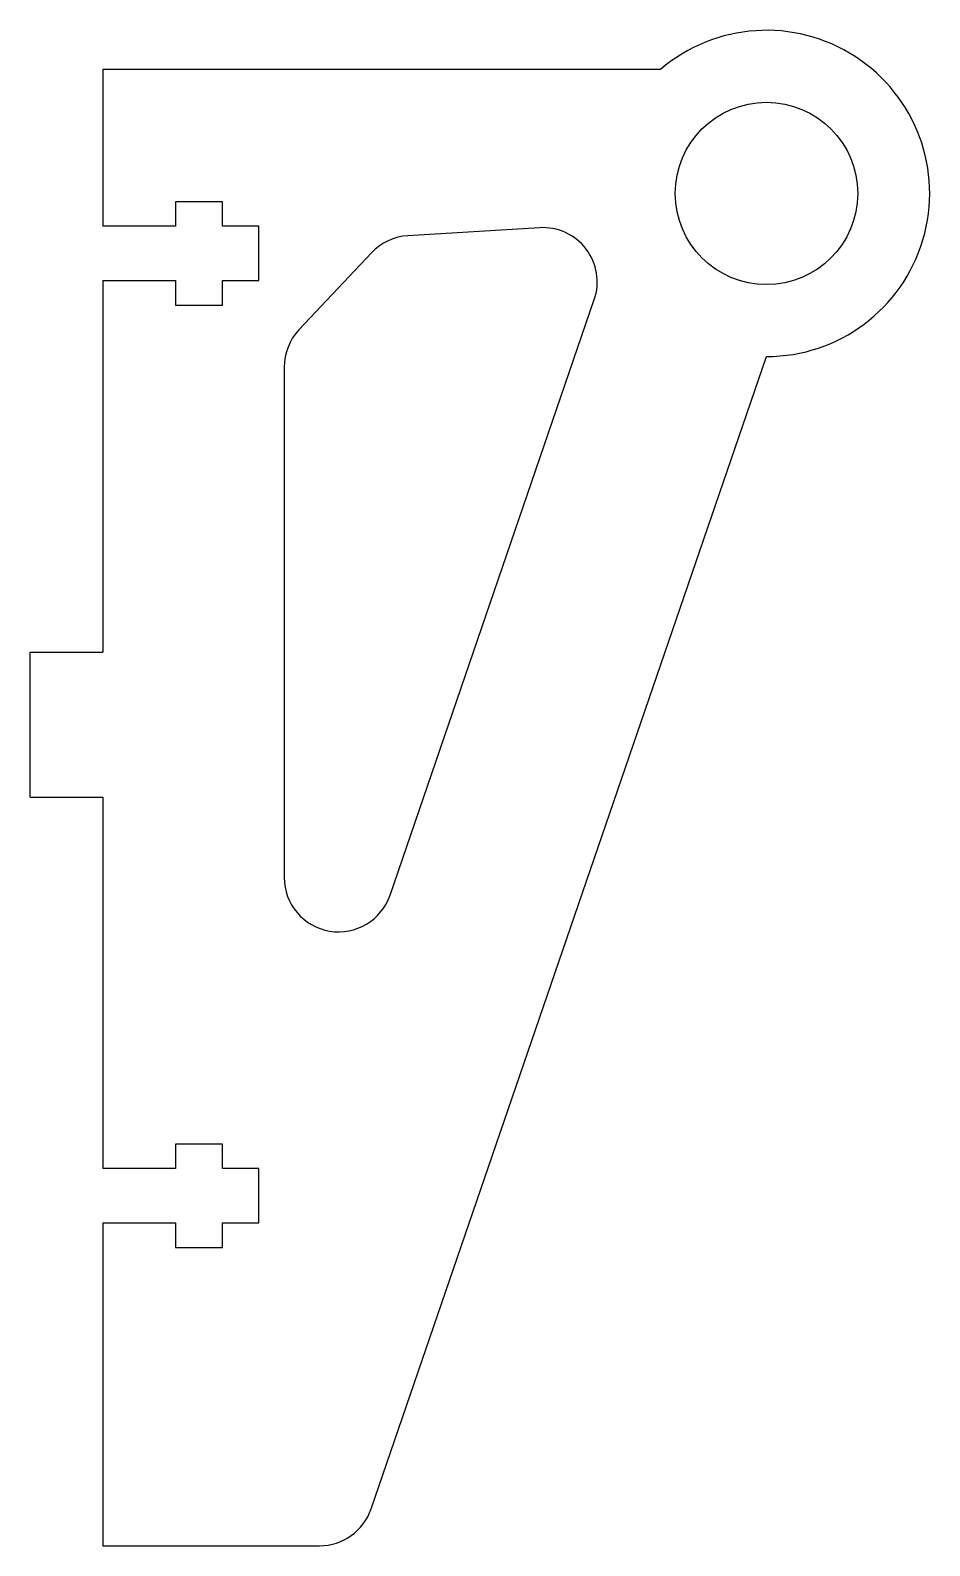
# Model space of a CAD drawing. Header units: millimetres. Extents: x -63.1 to -13.5, y -35.6 to 48.
import ezdxf

# ---------------------------------------------------------------- set-up
doc = ezdxf.new("R2010")
doc.units = ezdxf.units.MM

msp = doc.modelspace()

# ---------------------------------------------------------------- linework, layer by layer
at = {"color": 7, "linetype": 'Continuous', "lineweight": 25}
for p, q in [((-59.1, 45.809), (-59.1, 37.163)), ((-28.352, 45.809), (-59.1, 45.809)), ((-52.5, 38.513), (-55.1, 38.513)), ((-55.1, 38.513), (-55.1, 37.163)), ((-52.5, 37.163), (-52.5, 38.513)), ((-55.1, 37.163), (-59.1, 37.163)), ((-50.5, 37.163), (-52.5, 37.163)), ((-50.5, 34.163), (-50.5, 37.163)), ((-35.014, 37.079), (-42.275, 36.639)), ((-44.278, 35.701), (-48.285, 31.444)), ((-59.1, 34.163), (-55.1, 34.163)), ((-59.1, 34.163), (-59.1, 13.659)), ((-55.1, 34.163), (-55.1, 32.813)), ((-52.5, 32.813), (-52.5, 34.163)), ((-52.5, 34.163), (-50.5, 34.163)), ((-55.1, 32.813), (-52.5, 32.813)), ((-43.262, 0.252), (-31.995, 33.111)), ((-49.1, 29.388), (-49.1, 1.225)), ((-44.305, -33.619), (-22.5, 29.971)), ((-63.1, 5.659), (-63.1, 13.659)), ((-63.1, 13.659), (-59.1, 13.659)), ((-63.1, 5.659), (-59.1, 5.659)), ((-59.1, 5.659), (-59.1, -14.837)), ((-52.5, -13.487), (-55.1, -13.487)), ((-55.1, -13.487), (-55.1, -14.837)), ((-52.5, -14.837), (-52.5, -13.487)), ((-55.1, -14.837), (-59.1, -14.837)), ((-50.5, -14.837), (-52.5, -14.837)), ((-50.5, -17.837), (-50.5, -14.837)), ((-59.1, -17.837), (-55.1, -17.837)), ((-59.1, -17.837), (-59.1, -35.646)), ((-55.1, -17.837), (-55.1, -19.187)), ((-52.5, -19.187), (-52.5, -17.837)), ((-52.5, -17.837), (-50.5, -17.837)), ((-55.1, -19.187), (-52.5, -19.187)), ((-59.1, -35.646), (-47.143, -35.646))]:
    msp.add_line(p, q, dxfattribs=at)
msp.add_circle((-22.5, 38.971), 5.03, dxfattribs=at)
for centre, radius, start, end in [((-22.5, 38.971), 9, 270, 130.55717), ((-34.833, 34.084), 3, 341.07326, 93.46611), ((-42.094, 33.644), 3, 93.46611, 136.73306), ((-46.1, 29.388), 3, 136.73306, 180), ((-46.1, 1.225), 3, 180, 341.07326), ((-47.143, -32.646), 3, 270, 341.07326)]:
    msp.add_arc(centre, radius, start, end, dxfattribs=at)

doc.saveas('drawing.dxf')
